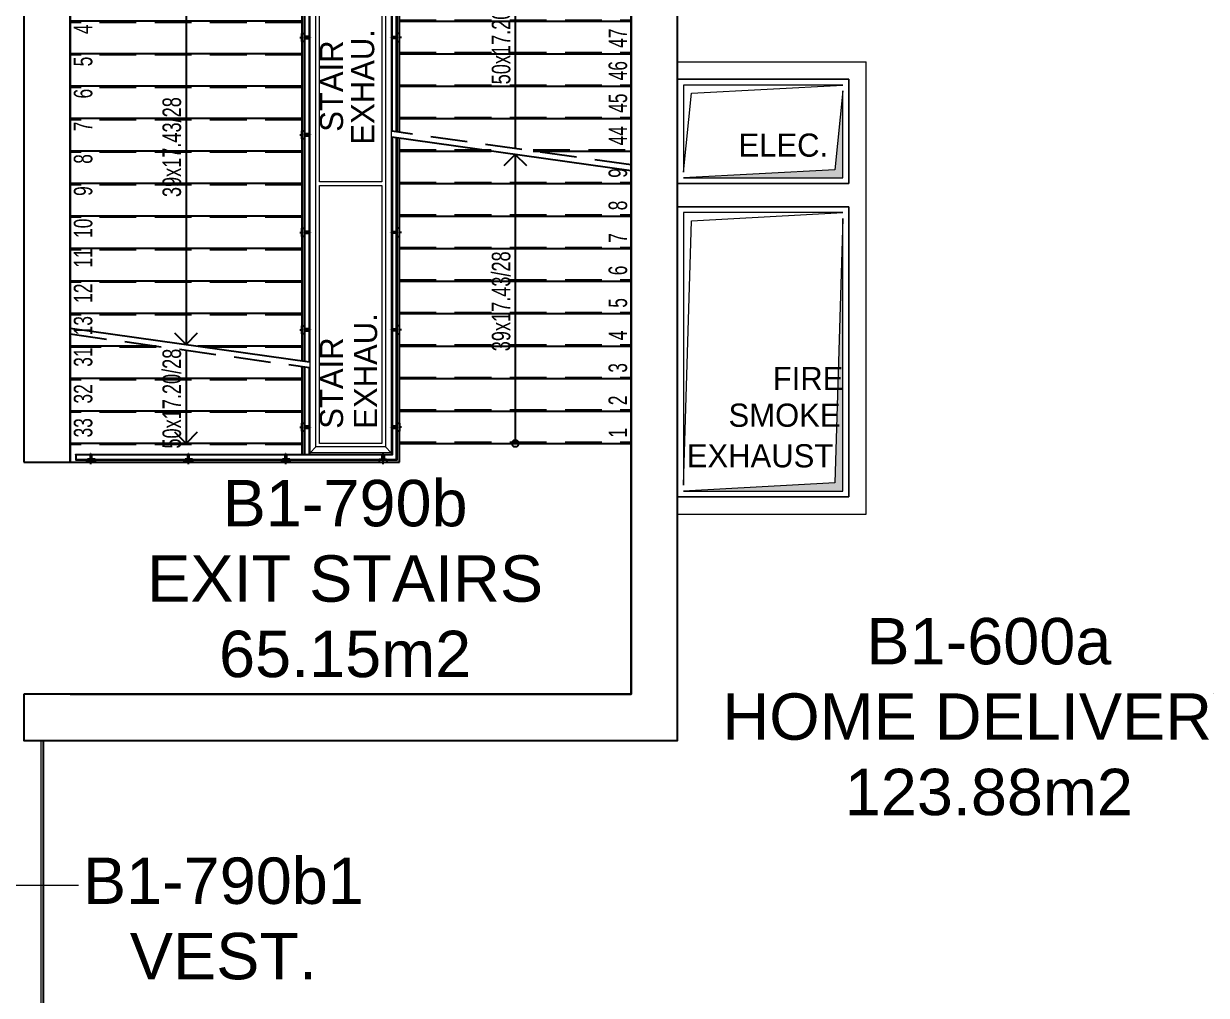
# Model space of a CAD drawing. Header units: metres. Extents: x -20317 to 2216, y -10281 to 3094.
# Drawn here: x -3468 to -2448, y -1926 to -1088 of the extents above; entities that cross this region are included whole.
import ezdxf
from ezdxf.enums import TextEntityAlignment as Align

# ---------------------------------------------------------------- set-up
doc = ezdxf.new("R2010")
doc.units = ezdxf.units.M
doc.header["$MEASUREMENT"] = 0
doc.linetypes.add('DASHDOT', pattern=[1, 0.5, -0.25, 0, -0.25])
doc.linetypes.add('HIDDEN', pattern=[9.525, 6.35, -3.175])
doc.layers.get('0').update_dxf_attribs({"color": 30, "lineweight": 0})
for name, color, linetype in [('AG-HIDDEN', 9, 'HIDDEN'), ('AG-PLASTER', 73, 'Continuous'), ('AG-STAIR', 3, 'Continuous'), ('AG-TEXT', 7, 'Continuous'), ('AR-HANDRAIL', 20, 'Continuous'), ('V-2_Wall_Concrete', 160, 'Continuous')]:
    doc.layers.add(name, color=color, linetype=linetype)
for name, color, linetype, lineweight in [('AG-Wall', 4, 'Continuous', 20), ('AI-040', 2, 'Continuous', 20), ('AI-040 @ 250', 2, 'Continuous', 20), ('shaft', 3, 'Continuous', 20)]:
    doc.layers.add(name, color=color, linetype=linetype, lineweight=lineweight)
doc.styles.add('$0$ARIAL', font='arial.ttf', dxfattribs={"width": 0.9})
doc.styles.add('$0$IIS IKEA SANS', font='')
doc.styles.add('ARIAL', font='arial.ttf', dxfattribs={"width": 0.9})
doc.styles.get('$0$IIS IKEA SANS').set_extended_font_data('IKEA Sans')

# ---------------------------------------------------------------- blocks, each defined once
blk = doc.blocks.new('*U16')
at = {"style": '$0$ARIAL'}
for tag, p in [('NO', (1.676, 0.8)), ('MAHAL', (1.676, -1.8)), ('ALAN', (1.676, -4.4))]:
    blk.add_attdef(tag, text='', height=1.6, dxfattribs=at).set_placement(p, align=Align.MIDDLE_CENTER)
blk = doc.blocks.new('A$C74964C84')
at = {"layer": 'V-2_Wall_Concrete'}
for p, q in [((300, 300), (300, 5540)), ((2300, 5140), (9100, 5140)), ((9100, 300), (300, 300))]:
    blk.add_line(p, q, dxfattribs=at)
at = {"layer": 'V-2_Wall_Concrete', "ltscale": 1000, "transparency": 33554687}
blk.add_line((2300, 5540), (2300, 5140), dxfattribs=at)
at = {"layer": 'V-2_Wall_Concrete'}
for points in [[(300, 5540), (-100, 5540), (-100, -100), (9500, -100), (9500, 560), (9100, 560), (9100, 300)], [(9500, 2260), (9500, 5540), (2300, 5540)], [(300, 5140), (300, 300), (9100, 300)], [(9100, 2260), (9100, 5140), (2300, 5140)]]:
    blk.add_lwpolyline(points, dxfattribs=at)
blk = doc.blocks.new('exhaust')
at = {"color": 8, "ltscale": 0.3}
blk.add_lwpolyline([(0, 700), (4640, 700), (4640, 0), (0, 0)], close=True, dxfattribs=at)
for points in [[(50, 650), (0, 700)], [(4590, 650), (4640, 700)], [(50, 50), (0, 0)], [(4640, 0), (4590, 50)]]:
    blk.add_lwpolyline(points, dxfattribs=at)
at = {"color": 122, "ltscale": 0.3}
blk.add_lwpolyline([(50, 650), (4590, 650), (4590, 50), (50, 50)], close=True, dxfattribs=at)
for points in [[(2305, 80), (80, 80), (80, 620), (2305, 620), (2305, 80)], [(2335, 620), (4560, 620), (4560, 80), (2335, 80), (2335, 620)]]:
    blk.add_lwpolyline(points, dxfattribs=at)
blk = doc.blocks.new('KKK1')
at = {"layer": 'AR-HANDRAIL', "linetype": 'DASHDOT', "ltscale": 5}
blk.add_lwpolyline([(-140, 18), (-140, -82)], dxfattribs=at)
at = {"layer": 'AR-HANDRAIL', "color": 152, "ltscale": 2.5}
blk.add_lwpolyline([(-175, -20), (-175, 0), (-105, 0), (-105, -20)], dxfattribs=at)
at = {"layer": 'AR-HANDRAIL', "color": 9, "linetype": 'HIDDEN', "ltscale": 10}
blk.add_lwpolyline([(-175, -20), (-175, -25), (-105, -25), (-105, -20)], dxfattribs=at)
blk.add_lwpolyline([(-148, -25), (-148, -60), (-132, -60), (-132, -25)], close=True, dxfattribs=at)
blk = doc.blocks.new('A$C3D4C0FF5')
at = {"layer": 'AG-HIDDEN', "ltscale": 5}
for p, q in [((240, 703), (40, 703)), ((240, 675), (40, 675)), ((324, 677), (524, 677)), ((240, 647), (40, 647)), ((324, 649), (524, 649)), ((240, 619), (40, 619)), ((324, 621), (524, 621)), ((324, 593), (524, 593)), ((240, 591), (40, 591)), ((240, 563), (40, 563)), ((324, 565), (524, 565)), ((240, 535), (40, 535)), ((324, 537), (524, 537)), ((524, 496.2), (317.5, 525.1)), ((240, 507), (40, 507)), ((324, 509), (403.3, 509)), ((439.4, 509), (524, 509)), ((324, 481), (524, 481)), ((240, 479), (40, 479)), ((240, 451), (40, 451)), ((324, 453), (524, 453)), ((240, 423), (40, 423)), ((324, 425), (524, 425)), ((240, 395), (40, 395)), ((324, 397), (524, 397)), ((324, 369), (524, 369)), ((240, 367), (40, 367)), ((40, 350.4), (246.5, 321.5)), ((114.3, 339), (40, 339)), ((240, 339), (150.3, 339)), ((324, 341), (524, 341)), ((240, 311), (40, 311)), ((324, 313), (524, 313)), ((240, 283), (40, 283)), ((324, 285), (524, 285)), ((240, 255), (40, 255)), ((324, 257), (524, 257))]:
    blk.add_line(p, q, dxfattribs=at)
at = {"layer": 'AG-STAIR'}
for p, q in [((324, 720), (240, 720)), ((240, 720), (240, 327.4)), ((324, 524.2), (324, 720)), ((240, 704), (40, 704)), ((240, 676), (40, 676)), ((324, 676), (524, 676)), ((240, 648), (40, 648)), ((324, 648), (524, 648)), ((240, 620), (40, 620)), ((324, 620), (524, 620)), ((240, 592), (40, 592)), ((324, 592), (524, 592)), ((240, 564), (40, 564)), ((324, 564), (524, 564)), ((240, 536), (40, 536)), ((324, 536), (524, 536)), ((524, 491.1), (317.5, 520)), ((324, 240), (324, 519.1)), ((240, 508), (40, 508)), ((324, 508), (403.3, 508)), ((439.4, 508), (524, 508)), ((240, 480), (40, 480)), ((324, 480), (524, 480)), ((240, 452), (40, 452)), ((324, 452), (524, 452)), ((240, 424), (40, 424)), ((324, 424), (524, 424)), ((240, 396), (40, 396)), ((324, 396), (524, 396)), ((240, 368), (40, 368)), ((324, 368), (524, 368)), ((40, 355.4), (246.5, 326.5)), ((114.3, 340), (40, 340)), ((240, 340), (150.3, 340)), ((324, 340), (524, 340)), ((240, 322.4), (240, 247.5)), ((240, 312), (40, 312)), ((324, 312), (524, 312)), ((240, 284), (40, 284)), ((324, 284), (524, 284)), ((240, 256), (40, 256)), ((324, 256), (524, 256)), ((40, 240), (324, 240))]:
    blk.add_line(p, q, dxfattribs=at)
at = {"layer": 'AG-STAIR', "color": 9}
for p, q in [((140, 704), (140, 341.4)), ((424, 676), (424, 510.2)), ((424, 505.1), (424, 256)), ((140, 336.4), (140, 256))]:
    blk.add_line(p, q, dxfattribs=at)
for points in [[(433.9, 666.1), (424, 676), (414.1, 666.1)], [(433.9, 495.2), (424, 505.1), (414.1, 495.2)], [(130.1, 351.3), (140, 341.4), (149.9, 351.3)], [(130.1, 265.9), (140, 256), (149.9, 265.9)]]:
    blk.add_lwpolyline(points, dxfattribs=at)
for centre in [(140, 704), (424, 256)]:
    blk.add_circle(centre, 3, dxfattribs=at)
at = {"layer": 'AR-HANDRAIL', "color": 9, "ltscale": 2.5}
for points in [[(322, 524.4), (322, 718), (242, 718), (242, 327.2)], [(317.5, 525.1), (317.5, 713.5), (246.5, 713.5), (246.5, 326.5)], [(45, 246.1), (45, 246.5), (317.5, 246.5), (317.5, 520)], [(45, 242.3), (45, 242), (322, 242), (322, 519.4)], [(242, 322.1), (242, 247.5)], [(246.5, 321.5), (246.5, 247.5)]]:
    blk.add_lwpolyline(points, dxfattribs=at)
at = {"layer": 'AR-HANDRAIL', "ltscale": 2.5}
for points in [[(321.6, 524.5), (321.6, 717.6), (242.3, 717.6), (242.3, 327.1)], [(317.8, 525), (317.8, 713.8), (246.1, 713.8), (246.1, 326.6)], [(317.8, 520), (317.8, 246.1), (45, 246.1), (45, 242.3), (321.6, 242.3), (321.6, 519.4)], [(242.3, 322.1), (242.3, 247.5)], [(246.1, 321.5), (246.1, 247.5)]]:
    blk.add_lwpolyline(points, dxfattribs=at)
at = {"layer": 'AR-HANDRAIL', "yscale": 0.1, "zscale": 0.1}
for p, xscale in [((268, 720), 0.1), ((296, 720), -0.1)]:
    blk.add_blockref('KKK1', p, dxfattribs=dict(at, xscale=xscale))
for p, xscale, rotation in [((240, 704), 0.1, 90), ((324, 704), -0.1, 270), ((240, 620), 0.1, 90), ((324, 620), -0.1, 270), ((240, 536), 0.1, 90), ((240, 452), 0.1, 90), ((324, 452), -0.1, 270), ((240, 368), 0.1, 90), ((324, 368), -0.1, 270), ((240, 284), 0.1, 90), ((324, 256), 0.1, 270), ((44, 240), 0.1, 180), ((128, 240), 0.1, 180), ((212, 240), 0.1, 180), ((324, 240), -0.1, 180)]:
    blk.add_blockref('KKK1', p, dxfattribs=dict(at, xscale=xscale, rotation=rotation))
at = {"layer": 'AG-TEXT', "ltscale": 0.3, "style": '$0$IIS IKEA SANS', "width": 0.7}
for s, p in [('1', (59.2, 695.5)), ('50', (520.4, 681)), ('2', (59.2, 665.1)), ('49', (520.4, 653)), ('3', (59.2, 637.1)), ('48', (520.4, 625)), ('4', (59.2, 608.9)), ('47', (520.4, 597)), ('5', (59.2, 581.1)), ('46', (520.4, 569)), ('6', (59.2, 553.4)), ('45', (520.4, 541)), ('7', (59.2, 525.1)), ('44', (520.4, 513)), ('8', (59.2, 497.1)), ('9', (520.4, 485)), ('9', (59.2, 469.4)), ('8', (520.4, 457)), ('10', (59.2, 433.2)), ('7', (520.4, 429)), ('11', (59.2, 407.6)), ('6', (520.4, 401)), ('12', (59.2, 377.2)), ('5', (520.4, 373)), ('13', (59.2, 349.2)), ('4', (520.4, 345)), ('31', (59.2, 322.1)), ('3', (520.4, 317)), ('32', (59.2, 290.4)), ('2', (520.4, 289)), ('33', (59.2, 261.2)), ('1', (520.4, 261.1))]:
    blk.add_text(s, height=16, rotation=90, dxfattribs=at).set_placement(p)
at = {"layer": 'AG-TEXT', "style": 'ARIAL', "width": 0.7}
for s, p in [('50x17.20/28', (419.7, 565.6)), ('39x17.43/28', (135.7, 468.4)), ('39x17.43/28', (419.7, 335.5)), ('50x17.20/28', (135.7, 251.6))]:
    blk.add_text(s, height=16, rotation=90, dxfattribs=at).set_placement(p)

msp = doc.modelspace()

# ---------------------------------------------------------------- hatches: boundary and pattern name
at = {"layer": 'shaft'}
h = msp.add_hatch(color=256, dxfattribs=at)
h.dxf.hatch_style = 1
h.paths.add_polyline_path([(-2899.4, -1220.9), (-2761.9, -1220.9), (-2761.9, -1145.9), (-2768.9, -1213.9)])
h = msp.add_hatch(color=256, dxfattribs=at)
h.dxf.hatch_style = 1
h.paths.add_polyline_path([(-2899.4, -1490.9), (-2761.9, -1490.9), (-2761.9, -1255.9), (-2768.9, -1483.9)])

# ---------------------------------------------------------------- linework, layer by layer
at = {"layer": 'AG-PLASTER'}
msp.add_line((-3451.4, -2056.9), (-3451.4, -1705.9), dxfattribs=at)
at = {"layer": 'AG-Wall', "ltscale": 1000, "transparency": 33554687}
msp.add_line((-2904.4, -1120.9), (-2741.9, -1120.9), dxfattribs=at)
at = {"layer": 'AG-Wall'}
msp.add_line((-3453.4, -2058.9), (-3453.4, -1705.9), dxfattribs=at)
for points in [[(-2904.4, -1510.9), (-2741.9, -1510.9), (-2741.9, -1120.9)], [(-2904.4, -1225.9), (-2756.9, -1225.9), (-2756.9, -1135.9), (-2904.4, -1135.9)], [(-2904.4, -1495.9), (-2756.9, -1495.9), (-2756.9, -1245.9), (-2904.4, -1245.9)]]:
    msp.add_lwpolyline(points, dxfattribs=at)
at = {"layer": 'AI-040', "color": 2, "linetype": 'Continuous', "lineweight": 20}
msp.add_lwpolyline([(-3421.2, -1830.8), (-3530.1, -1830.8)], dxfattribs=at)
at = {"layer": 'shaft', "ltscale": 100}
for points in [[(-3213.4, -1001.9), (-3159.4, -1001.9), (-3159.4, -1224.4), (-3213.4, -1224.4)], [(-3213.4, -1227.4), (-3159.4, -1227.4), (-3159.4, -1449.9), (-3213.4, -1449.9)]]:
    msp.add_lwpolyline(points, close=True, dxfattribs=at)
at = {"layer": 'shaft'}
for points in [[(-2904.4, -1135.9), (-2756.9, -1135.9), (-2756.9, -1225.9), (-2904.4, -1225.9)], [(-2904.4, -1245.9), (-2756.9, -1245.9), (-2756.9, -1495.9), (-2904.4, -1495.9)]]:
    msp.add_lwpolyline(points, close=True, dxfattribs=at)
for points in [[(-2761.9, -1140.9), (-2899.4, -1140.9), (-2899.4, -1215.9), (-2892.4, -1147.9), (-2761.9, -1140.9)], [(-2899.4, -1220.9), (-2761.9, -1220.9), (-2761.9, -1145.9), (-2768.9, -1213.9), (-2899.4, -1220.9)], [(-2761.9, -1250.9), (-2899.4, -1250.9), (-2899.4, -1485.9), (-2892.4, -1257.9), (-2761.9, -1250.9)], [(-2899.4, -1490.9), (-2761.9, -1490.9), (-2761.9, -1255.9), (-2768.9, -1483.9), (-2899.4, -1490.9)]]:
    msp.add_lwpolyline(points, dxfattribs=at)

# ---------------------------------------------------------------- block references
at = {"xscale": 0.1, "yscale": 0.1, "zscale": 0.1, "rotation": 90}
msp.add_blockref('A$C74964C84', (-2914.4, -1695.9), dxfattribs=at)
msp.add_blockref('A$C3D4C0FF5', (-3468.4, -1705.9))
at = {"color": 2, "xscale": 0.1, "yscale": 0.1, "zscale": 0.1, "rotation": 90}
msp.add_blockref('exhaust', (-3151.4, -1457.9), dxfattribs=at)
at = {"layer": 'AI-040 @ 250', "color": 2, "linetype": 'Continuous', "lineweight": 20, "xscale": 25, "yscale": 25, "zscale": 25}
for p, values in [((-3233.1, -1521.3), {'ALAN': '65.15m2', 'MAHAL': 'EXIT STAIRS', 'NO': 'B1-790b'}), ((-2677.9, -1640.3), {'ALAN': '123.88m2', 'MAHAL': 'HOME DELIVERY', 'NO': 'B1-600a'}), ((-3338.1, -1846.8), {'ALAN': '5.92m2', 'MAHAL': 'VEST.', 'NO': 'B1-790b1'})]:
    msp.add_blockref('*U16', p, dxfattribs=at).add_auto_attribs(values)

# ---------------------------------------------------------------- texts
at = {"layer": 'AG-TEXT', "ltscale": 0.3, "style": '$0$IIS IKEA SANS'}
for s, p in [('EXHAU.', (-3166.1, -1192.3)), ('STAIR', (-3193, -1181.2)), ('EXHAU.', (-3163.6, -1437.2)), ('STAIR', (-3193, -1437.2))]:
    msp.add_text(s, height=20, rotation=90, dxfattribs=at).set_placement(p)
for s, p in [('ELEC.', (-2851.9, -1202.7)), ('FIRE', (-2822.4, -1403.9)), ('SMOKE', (-2860.5, -1435.5)), ('EXHAUST', (-2896.5, -1470.5))]:
    msp.add_text(s, height=20, dxfattribs=at).set_placement(p)

doc.saveas('drawing.dxf')
